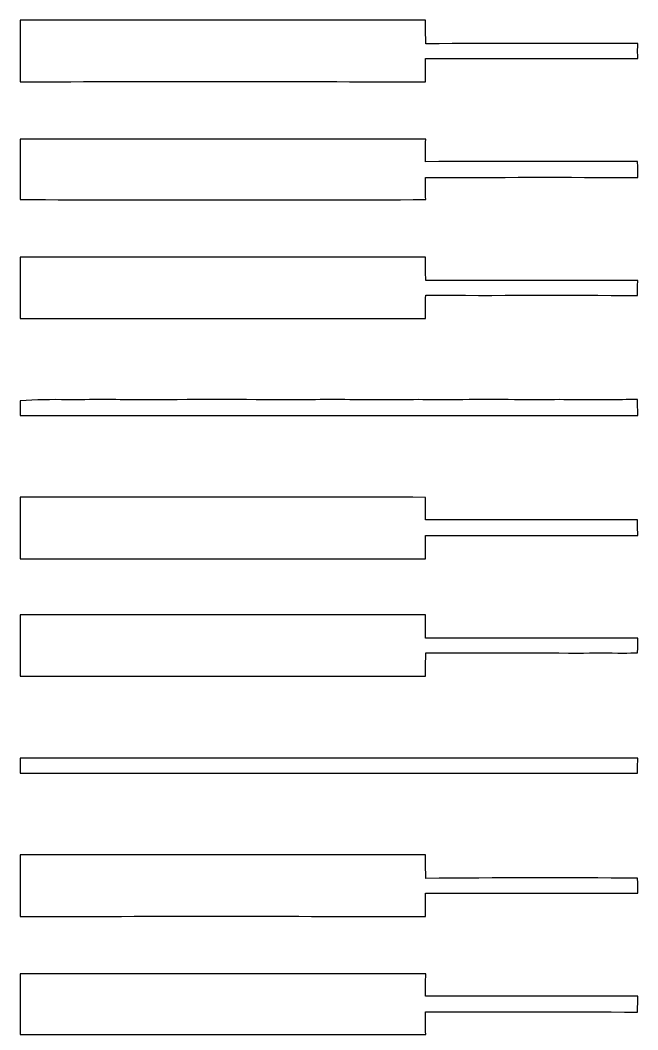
# Model space of a CAD drawing. Header units: centimetres. Extents: x -6.5 to 6.4, y -8.8 to 8.8.
# Drawn here: x 1.19 to 6.44, y -0.23 to 8.34 of the extents above; entities that cross this region are included whole.
import ezdxf

# ---------------------------------------------------------------- set-up
doc = ezdxf.new("R2010")
doc.units = ezdxf.units.CM
doc.header["$MEASUREMENT"] = 0
doc.layers.add('Camada 1', color=7, linetype='Continuous')

msp = doc.modelspace()

# ---------------------------------------------------------------- linework, layer by layer
at = {"layer": 'Camada 1'}
for points, knots in [([(1.18745, 8.34284), (2.33539, 8.34284), (3.48333, 8.34284), (4.63161, 8.34284), (4.63161, 8.34284), (4.63161, 8.27617), (4.63196, 8.20949), (4.63373, 8.14282), (4.63373, 8.14282), (5.2338, 8.14563), (5.83388, 8.14282), (6.43431, 8.14422), (6.43431, 8.14422), (6.43395, 8.10153), (6.43395, 8.05885), (6.43431, 8.01616), (6.43431, 8.01616), (5.83352, 8.01687), (5.23239, 8.01475), (4.63161, 8.01758), (4.63161, 8.01758), (4.63161, 7.9516), (4.63161, 7.88599), (4.63232, 7.82002), (4.63232, 7.82002), (3.48402, 7.82143), (2.33574, 7.82109), (1.18745, 7.82038), (1.18745, 7.82038), (1.18779, 7.99465), (1.18816, 8.16856), (1.18745, 8.34284)], [0, 0, 0, 0, 0.1111111, 0.1111111, 0.1111111, 0.1111111, 0.2222222, 0.2222222, 0.2222222, 0.2222222, 0.3333333, 0.3333333, 0.3333333, 0.3333333, 0.4444444, 0.4444444, 0.4444444, 0.4444444, 0.5555556, 0.5555556, 0.5555556, 0.5555556, 0.6666667, 0.6666667, 0.6666667, 0.6666667, 0.7777778, 0.7777778, 0.7777778, 0.7777778, 1, 1, 1, 1]), ([(1.18745, 7.33178), (2.3361, 7.33248), (3.48438, 7.33283), (4.63267, 7.33178), (4.63267, 7.33178), (4.63196, 7.26827), (4.63125, 7.20478), (4.63091, 7.14092), (4.63091, 7.14092), (5.23168, 7.1434), (5.83282, 7.14021), (6.43395, 7.14269), (6.43395, 7.14269), (6.43431, 7.10881), (6.43431, 7.04108), (6.43466, 7.00722), (6.43466, 7.00722), (5.83318, 7.00899), (5.23168, 7.00758), (4.6302, 7.00792), (4.6302, 7.00792), (4.63091, 6.94477), (4.63161, 6.88162), (4.63303, 6.81848), (4.63303, 6.81848), (3.48438, 6.81743), (2.33574, 6.81672), (1.18745, 6.81884), (1.18745, 6.81884), (1.18779, 6.98994), (1.18779, 7.16068), (1.18745, 7.33178)], [0, 0, 0, 0, 0.1111111, 0.1111111, 0.1111111, 0.1111111, 0.2222222, 0.2222222, 0.2222222, 0.2222222, 0.3333333, 0.3333333, 0.3333333, 0.3333333, 0.4444444, 0.4444444, 0.4444444, 0.4444444, 0.5555556, 0.5555556, 0.5555556, 0.5555556, 0.6666667, 0.6666667, 0.6666667, 0.6666667, 0.7777778, 0.7777778, 0.7777778, 0.7777778, 1, 1, 1, 1]), ([(1.18709, 6.33024), (2.33539, 6.32989), (3.48368, 6.3306), (4.63196, 6.32989), (4.63196, 6.32989), (4.63161, 6.26392), (4.63196, 6.1976), (4.63337, 6.13163), (4.63337, 6.13163), (5.23346, 6.13339), (5.83388, 6.13092), (6.43431, 6.13304), (6.43431, 6.13304), (6.43395, 6.08999), (6.43361, 6.04731), (6.43361, 6.00463), (6.43361, 6.00463), (5.83318, 6.00779), (5.23275, 6.00428), (4.63267, 6.00638), (4.63267, 6.00638), (4.63161, 5.94042), (4.63125, 5.87445), (4.63161, 5.80813), (4.63161, 5.80813), (3.48368, 5.80777), (2.33574, 5.80813), (1.18816, 5.80813), (1.18816, 5.80813), (1.18745, 5.98204), (1.18816, 6.15631), (1.18709, 6.33024)], [0, 0, 0, 0, 0.1111111, 0.1111111, 0.1111111, 0.1111111, 0.2222222, 0.2222222, 0.2222222, 0.2222222, 0.3333333, 0.3333333, 0.3333333, 0.3333333, 0.4444444, 0.4444444, 0.4444444, 0.4444444, 0.5555556, 0.5555556, 0.5555556, 0.5555556, 0.6666667, 0.6666667, 0.6666667, 0.6666667, 0.7777778, 0.7777778, 0.7777778, 0.7777778, 1, 1, 1, 1]), ([(1.18745, 5.10962), (1.32045, 5.11915), (1.45415, 5.12127), (1.5875, 5.11844), (1.5875, 5.11844), (1.78752, 5.12022), (1.9872, 5.12022), (2.18722, 5.11844), (2.18722, 5.11844), (2.63418, 5.12022), (3.08081, 5.12022), (3.52777, 5.11844), (3.52777, 5.11844), (3.75108, 5.12022), (3.97474, 5.11986), (4.19805, 5.11844), (4.19805, 5.11844), (4.26861, 5.1188), (4.33916, 5.1188), (4.40972, 5.11844), (4.40972, 5.11844), (4.51555, 5.11986), (4.62138, 5.11986), (4.72722, 5.11844), (4.72722, 5.11844), (5.02108, 5.12022), (5.31529, 5.12022), (5.60916, 5.11844), (5.60916, 5.11844), (5.715, 5.11986), (5.82083, 5.11986), (5.92666, 5.11844), (5.92666, 5.11844), (6.09528, 5.12056), (6.26392, 5.11739), (6.43254, 5.12092), (6.43254, 5.12092), (6.43325, 5.07576), (6.43431, 5.03025), (6.43536, 4.98474), (6.43536, 4.98474), (4.68595, 4.98581), (2.93652, 4.98403), (1.18709, 4.98581), (1.18709, 4.98581), (1.18709, 5.01685), (1.18745, 5.07858), (1.18745, 5.10962)], [0, 0, 0, 0, 0.0769231, 0.0769231, 0.0769231, 0.0769231, 0.1538462, 0.1538462, 0.1538462, 0.1538462, 0.2307692, 0.2307692, 0.2307692, 0.2307692, 0.3076923, 0.3076923, 0.3076923, 0.3076923, 0.3846154, 0.3846154, 0.3846154, 0.3846154, 0.4615385, 0.4615385, 0.4615385, 0.4615385, 0.5384615, 0.5384615, 0.5384615, 0.5384615, 0.6153846, 0.6153846, 0.6153846, 0.6153846, 0.6923077, 0.6923077, 0.6923077, 0.6923077, 0.7692308, 0.7692308, 0.7692308, 0.7692308, 0.8461538, 0.8461538, 0.8461538, 0.8461538, 1, 1, 1, 1]), ([(1.18779, 4.29012), (2.3361, 4.29048), (3.48402, 4.29048), (4.63232, 4.28978), (4.63232, 4.28978), (4.63125, 4.22627), (4.63091, 4.16243), (4.63055, 4.09892), (4.63055, 4.09892), (5.23134, 4.09928), (5.83211, 4.09716), (6.4329, 4.09963), (6.4329, 4.09963), (6.43325, 4.0661), (6.43431, 3.99837), (6.43466, 3.96451), (6.43466, 3.96451), (5.83318, 3.96521), (5.23168, 3.96487), (4.6302, 3.96487), (4.6302, 3.96487), (4.63091, 3.89924), (4.63161, 3.83363), (4.63232, 3.76802), (4.63232, 3.76802), (3.48402, 3.76872), (2.33574, 3.76907), (1.18745, 3.76802), (1.18745, 3.76802), (1.18779, 3.94194), (1.18779, 4.11585), (1.18779, 4.29012)], [0, 0, 0, 0, 0.1111111, 0.1111111, 0.1111111, 0.1111111, 0.2222222, 0.2222222, 0.2222222, 0.2222222, 0.3333333, 0.3333333, 0.3333333, 0.3333333, 0.4444444, 0.4444444, 0.4444444, 0.4444444, 0.5555556, 0.5555556, 0.5555556, 0.5555556, 0.6666667, 0.6666667, 0.6666667, 0.6666667, 0.7777778, 0.7777778, 0.7777778, 0.7777778, 1, 1, 1, 1]), ([(1.18816, 3.29247), (2.3361, 3.2907), (3.48368, 3.2914), (4.63161, 3.29211), (4.63161, 3.29211), (4.63161, 3.22615), (4.63161, 3.15982), (4.63196, 3.0935), (4.63196, 3.0935), (5.23309, 3.09562), (5.83423, 3.09491), (6.43502, 3.09386), (6.43502, 3.09386), (6.43466, 3.06246), (6.43431, 3.00002), (6.43395, 2.96862), (6.43395, 2.96862), (6.40432, 2.96827), (6.34505, 2.96686), (6.31542, 2.9665), (6.31542, 2.9665), (6.18559, 2.96932), (6.05613, 2.96862), (5.92666, 2.96686), (5.92666, 2.96686), (5.49556, 2.97039), (5.06448, 2.96545), (4.63373, 2.96932), (4.63373, 2.96932), (4.63196, 2.903), (4.63161, 2.83669), (4.63161, 2.77001), (4.63161, 2.77001), (3.48368, 2.7693), (2.33539, 2.76965), (1.18709, 2.76965), (1.18709, 2.76965), (1.1885, 2.94393), (1.18709, 3.1182), (1.18816, 3.29247)], [0, 0, 0, 0, 0.0909091, 0.0909091, 0.0909091, 0.0909091, 0.1818182, 0.1818182, 0.1818182, 0.1818182, 0.2727273, 0.2727273, 0.2727273, 0.2727273, 0.3636364, 0.3636364, 0.3636364, 0.3636364, 0.4545455, 0.4545455, 0.4545455, 0.4545455, 0.5454545, 0.5454545, 0.5454545, 0.5454545, 0.6363636, 0.6363636, 0.6363636, 0.6363636, 0.7272727, 0.7272727, 0.7272727, 0.7272727, 0.8181818, 0.8181818, 0.8181818, 0.8181818, 1, 1, 1, 1]), ([(1.18779, 2.07468), (2.93652, 2.07539), (4.68524, 2.07432), (6.43431, 2.07503), (6.43431, 2.07503), (6.43395, 2.03234), (6.43395, 1.98966), (6.43395, 1.94697), (6.43395, 1.94697), (4.68488, 1.94839), (2.93616, 1.94697), (1.18709, 1.94768), (1.18709, 1.94768), (1.18709, 1.99002), (1.18745, 2.03234), (1.18779, 2.07468)], [0, 0, 0, 0, 0.2, 0.2, 0.2, 0.2, 0.4, 0.4, 0.4, 0.4, 0.6, 0.6, 0.6, 0.6, 1, 1, 1, 1]), ([(1.18709, 1.25236), (2.33539, 1.2513), (3.48368, 1.25236), (4.63161, 1.25201), (4.63161, 1.25201), (4.63161, 1.18568), (4.63196, 1.11936), (4.63373, 1.05304), (4.63373, 1.05304), (5.23416, 1.05833), (5.83352, 1.05903), (6.43395, 1.0548), (6.43395, 1.0548), (6.43431, 1.0227), (6.43466, 0.95919), (6.43502, 0.92745), (6.43502, 0.92745), (5.83388, 0.92816), (5.23309, 0.92638), (4.63232, 0.92816), (4.63232, 0.92816), (4.63161, 0.86218), (4.63161, 0.79621), (4.63196, 0.72989), (4.63196, 0.72989), (3.48368, 0.73096), (2.33574, 0.73166), (1.18779, 0.72955), (1.18779, 0.72955), (1.18709, 0.90382), (1.1885, 1.07809), (1.18709, 1.25236)], [0, 0, 0, 0, 0.1111111, 0.1111111, 0.1111111, 0.1111111, 0.2222222, 0.2222222, 0.2222222, 0.2222222, 0.3333333, 0.3333333, 0.3333333, 0.3333333, 0.4444444, 0.4444444, 0.4444444, 0.4444444, 0.5555556, 0.5555556, 0.5555556, 0.5555556, 0.6666667, 0.6666667, 0.6666667, 0.6666667, 0.7777778, 0.7777778, 0.7777778, 0.7777778, 1, 1, 1, 1]), ([(1.18745, 0.24165), (1.76776, 0.24341), (2.34772, 0.24058), (2.92805, 0.24306), (2.92805, 0.24306), (3.10444, 0.24165), (3.28083, 0.24165), (3.45722, 0.24306), (3.45722, 0.24306), (3.84915, 0.23988), (4.24144, 0.24482), (4.63337, 0.24095), (4.63337, 0.24095), (4.63196, 0.17814), (4.63125, 0.11499), (4.6302, 0.05186), (4.6302, 0.05186), (5.23168, 0.05221), (5.83318, 0.0515), (6.43466, 0.05221), (6.43466, 0.05221), (6.43431, 0.01834), (6.43395, -0.04867), (6.43395, -0.08254), (6.43395, -0.08254), (5.83247, -0.08008), (5.23134, -0.08254), (4.6302, -0.08113), (4.6302, -0.08113), (4.63091, -0.14498), (4.63161, -0.20849), (4.63303, -0.27235), (4.63303, -0.27235), (3.48438, -0.27269), (2.33574, -0.27305), (1.18709, -0.27199), (1.18709, -0.27199), (1.18816, -0.10089), (1.18779, 0.07055), (1.18745, 0.24165)], [0, 0, 0, 0, 0.0909091, 0.0909091, 0.0909091, 0.0909091, 0.1818182, 0.1818182, 0.1818182, 0.1818182, 0.2727273, 0.2727273, 0.2727273, 0.2727273, 0.3636364, 0.3636364, 0.3636364, 0.3636364, 0.4545455, 0.4545455, 0.4545455, 0.4545455, 0.5454545, 0.5454545, 0.5454545, 0.5454545, 0.6363636, 0.6363636, 0.6363636, 0.6363636, 0.7272727, 0.7272727, 0.7272727, 0.7272727, 0.8181818, 0.8181818, 0.8181818, 0.8181818, 1, 1, 1, 1])]:
    msp.add_open_spline(points, degree=3, knots=knots, dxfattribs=at)

doc.saveas('drawing.dxf')
